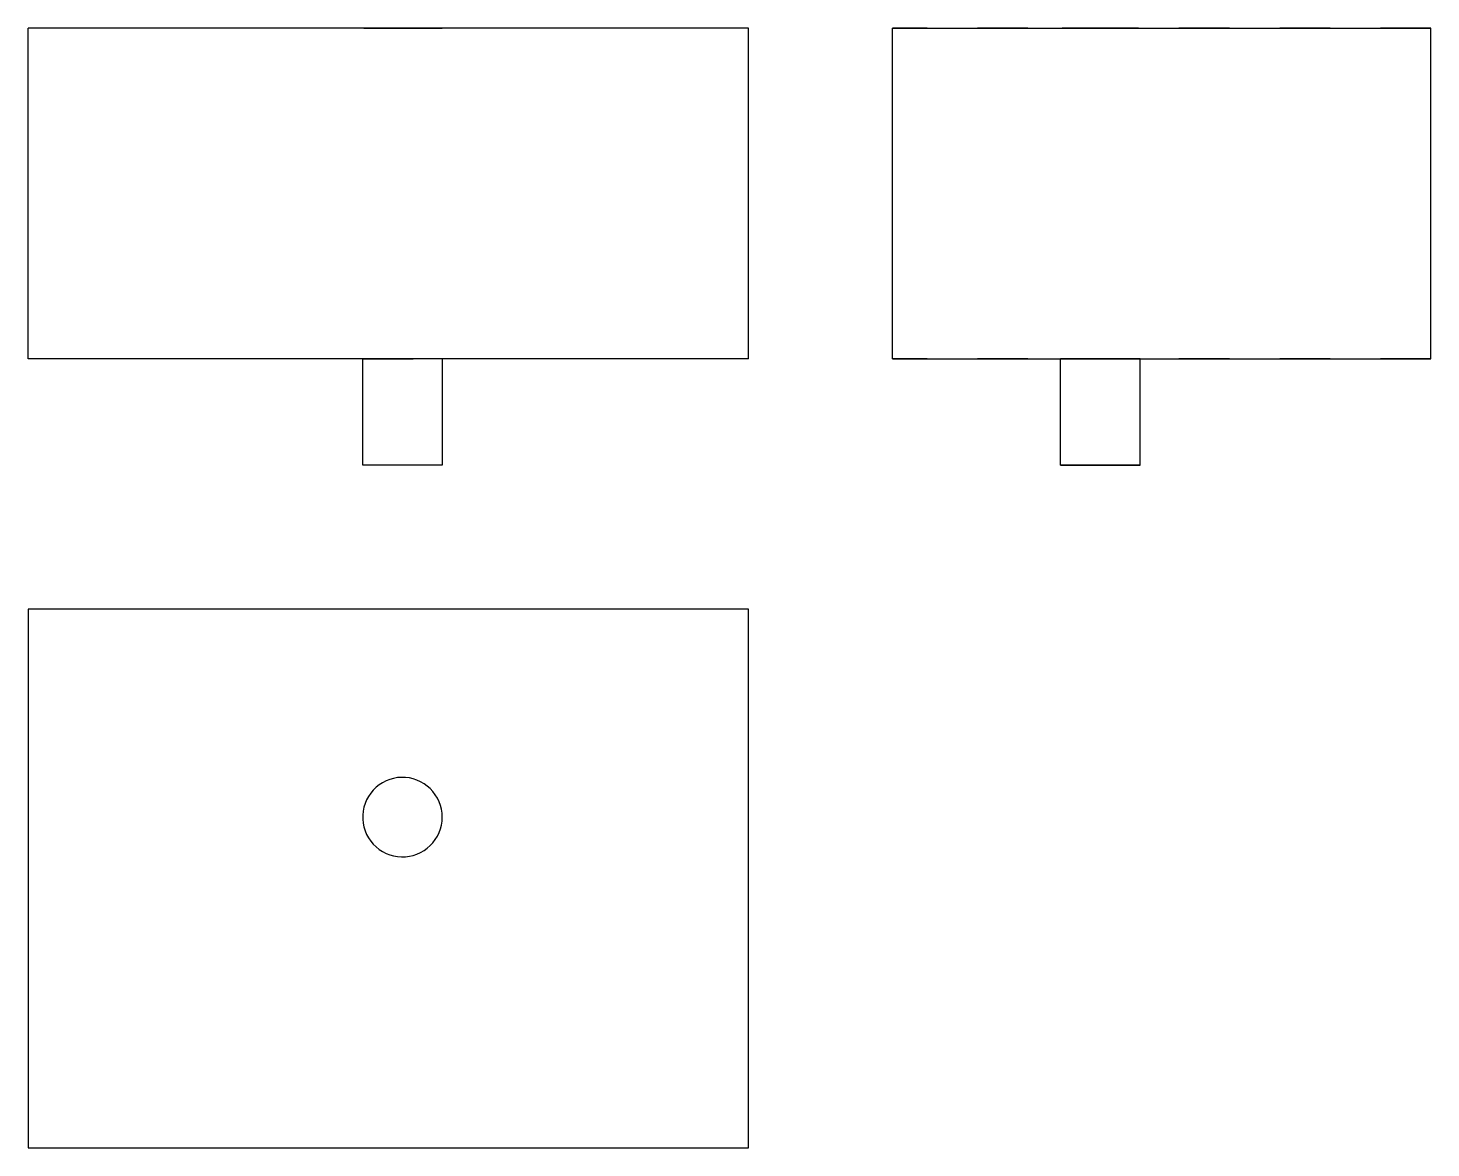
# Model space of a CAD drawing. Extents: x 0 to 2.78, y 0 to 2.22.
import ezdxf

# ---------------------------------------------------------------- set-up
doc = ezdxf.new("R2010")
doc.units = 0
doc.linetypes.add('HIDDEN', pattern=[0.071484, 0.04768, -0.023804])
for name, color, linetype in [('FRONT', 7, 'CONTINUOUS'), ('FRONT_HID', 7, 'HIDDEN'), ('LEFT', 7, 'CONTINUOUS'), ('LEFT_HID', 7, 'HIDDEN'), ('TOP', 7, 'CONTINUOUS'), ('TOP_HID', 7, 'HIDDEN')]:
    doc.layers.add(name, color=color, linetype=linetype)

msp = doc.modelspace()

# ---------------------------------------------------------------- linework, layer by layer
at = {"layer": 'FRONT'}
for p, q in [((0, 1.565378), (0, 2.221628)), ((1.429688, 2.221628), (0, 2.221628)), ((1.429688, 1.565378), (1.429688, 2.221628)), ((1.429688, 1.565378), (0, 1.565378)), ((0.664062, 1.354441), (0.664062, 1.565378)), ((0.821957, 1.565378), (0.821957, 1.354441)), ((0.821957, 1.354441), (0.664062, 1.354441))]:
    msp.add_line(p, q, dxfattribs=at)
at = {"layer": 'FRONT_HID', "linetype": 'HIDDEN'}
for p, q in [((0.671581, 2.221628), (0.666569, 2.221628)), ((0.666569, 2.221628), (0.671581, 2.221628)), ((0.676594, 2.221628), (0.671581, 2.221628)), ((0.671581, 2.221628), (0.676594, 2.221628)), ((0.681606, 2.221628), (0.676594, 2.221628)), ((0.676594, 2.221628), (0.681606, 2.221628)), ((0.686619, 2.221628), (0.681606, 2.221628)), ((0.681606, 2.221628), (0.686619, 2.221628)), ((0.691631, 2.221628), (0.686619, 2.221628)), ((0.686619, 2.221628), (0.691631, 2.221628)), ((0.696644, 2.221628), (0.691631, 2.221628)), ((0.691631, 2.221628), (0.696644, 2.221628)), ((0.701656, 2.221628), (0.696644, 2.221628)), ((0.696644, 2.221628), (0.701656, 2.221628)), ((0.706669, 2.221628), (0.701656, 2.221628)), ((0.701656, 2.221628), (0.706669, 2.221628)), ((0.711682, 2.221628), (0.706669, 2.221628)), ((0.706669, 2.221628), (0.711682, 2.221628)), ((0.716694, 2.221628), (0.711682, 2.221628)), ((0.711682, 2.221628), (0.716694, 2.221628)), ((0.721707, 2.221628), (0.716694, 2.221628)), ((0.716694, 2.221628), (0.721707, 2.221628)), ((0.726719, 2.221628), (0.721707, 2.221628)), ((0.721707, 2.221628), (0.726719, 2.221628)), ((0.731732, 2.221628), (0.726719, 2.221628)), ((0.726719, 2.221628), (0.731732, 2.221628)), ((0.736744, 2.221628), (0.731732, 2.221628)), ((0.731732, 2.221628), (0.736744, 2.221628)), ((0.741757, 2.221628), (0.736744, 2.221628)), ((0.736744, 2.221628), (0.741757, 2.221628)), ((0.746769, 2.221628), (0.741757, 2.221628)), ((0.741757, 2.221628), (0.746769, 2.221628)), ((0.751782, 2.221628), (0.746769, 2.221628)), ((0.746769, 2.221628), (0.751782, 2.221628)), ((0.756794, 2.221628), (0.751782, 2.221628)), ((0.751782, 2.221628), (0.756794, 2.221628)), ((0.761807, 2.221628), (0.756794, 2.221628)), ((0.756794, 2.221628), (0.761807, 2.221628)), ((0.766819, 2.221628), (0.761807, 2.221628)), ((0.761807, 2.221628), (0.766819, 2.221628)), ((0.771832, 2.221628), (0.766819, 2.221628)), ((0.766819, 2.221628), (0.771832, 2.221628)), ((0.776844, 2.221628), (0.771832, 2.221628)), ((0.771832, 2.221628), (0.776844, 2.221628)), ((0.781857, 2.221628), (0.776844, 2.221628)), ((0.776844, 2.221628), (0.781857, 2.221628)), ((0.78687, 2.221628), (0.781857, 2.221628)), ((0.781857, 2.221628), (0.78687, 2.221628)), ((0.791882, 2.221628), (0.78687, 2.221628)), ((0.78687, 2.221628), (0.791882, 2.221628)), ((0.796895, 2.221628), (0.791882, 2.221628)), ((0.791882, 2.221628), (0.796895, 2.221628)), ((0.801907, 2.221628), (0.796895, 2.221628)), ((0.796895, 2.221628), (0.801907, 2.221628)), ((0.80692, 2.221628), (0.801907, 2.221628)), ((0.801907, 2.221628), (0.80692, 2.221628)), ((0.811932, 2.221628), (0.80692, 2.221628)), ((0.80692, 2.221628), (0.811932, 2.221628)), ((0.816945, 2.221628), (0.811932, 2.221628)), ((0.811932, 2.221628), (0.816945, 2.221628)), ((0.821957, 2.221628), (0.816945, 2.221628)), ((0.816945, 2.221628), (0.821957, 2.221628)), ((0.821957, 1.565378), (0.664062, 1.565378)), ((0.664062, 1.565378), (0.821957, 1.565378))]:
    msp.add_line(p, q, dxfattribs=at)
at = {"layer": 'LEFT'}
for p, q in [((1.715625, 1.565378), (1.715625, 2.221628)), ((1.715625, 2.221628), (2.784128, 2.221628)), ((2.784128, 1.565378), (2.784128, 2.221628)), ((1.715625, 1.565378), (2.784128, 1.565378)), ((2.048931, 1.354441), (2.048931, 1.565378)), ((2.206826, 1.354441), (2.206826, 1.565378)), ((2.048931, 1.354441), (2.206826, 1.354441))]:
    msp.add_line(p, q, dxfattribs=at)
at = {"layer": 'LEFT_HID', "linetype": 'HIDDEN'}
for p, q in [((2.784128, 2.221628), (1.715625, 2.221628)), ((2.054575, 2.221628), (2.052132, 2.221628)), ((2.052132, 2.221628), (2.057019, 2.221628)), ((2.059462, 2.221628), (2.054575, 2.221628)), ((2.057019, 2.221628), (2.061906, 2.221628)), ((2.064349, 2.221628), (2.059462, 2.221628)), ((2.061906, 2.221628), (2.066793, 2.221628)), ((2.069236, 2.221628), (2.064349, 2.221628)), ((2.066793, 2.221628), (2.071679, 2.221628)), ((2.074123, 2.221628), (2.069236, 2.221628)), ((2.071679, 2.221628), (2.076566, 2.221628)), ((2.07901, 2.221628), (2.074123, 2.221628)), ((2.076566, 2.221628), (2.081453, 2.221628)), ((2.083897, 2.221628), (2.07901, 2.221628)), ((2.081453, 2.221628), (2.08634, 2.221628)), ((2.088783, 2.221628), (2.083897, 2.221628)), ((2.08634, 2.221628), (2.091227, 2.221628)), ((2.09367, 2.221628), (2.088783, 2.221628)), ((2.091227, 2.221628), (2.096114, 2.221628)), ((2.098557, 2.221628), (2.09367, 2.221628)), ((2.096114, 2.221628), (2.101001, 2.221628)), ((2.103444, 2.221628), (2.098557, 2.221628)), ((2.101001, 2.221628), (2.105887, 2.221628)), ((2.108331, 2.221628), (2.103444, 2.221628)), ((2.105887, 2.221628), (2.110774, 2.221628)), ((2.113218, 2.221628), (2.108331, 2.221628)), ((2.110774, 2.221628), (2.115661, 2.221628)), ((2.118105, 2.221628), (2.113218, 2.221628)), ((2.115661, 2.221628), (2.120548, 2.221628)), ((2.122991, 2.221628), (2.118105, 2.221628)), ((2.120548, 2.221628), (2.125435, 2.221628)), ((2.127878, 2.221628), (2.122991, 2.221628)), ((2.125435, 2.221628), (2.130322, 2.221628)), ((2.132765, 2.221628), (2.127878, 2.221628)), ((2.130322, 2.221628), (2.135209, 2.221628)), ((2.137652, 2.221628), (2.132765, 2.221628)), ((2.135209, 2.221628), (2.140095, 2.221628)), ((2.142539, 2.221628), (2.137652, 2.221628)), ((2.140095, 2.221628), (2.144982, 2.221628)), ((2.147426, 2.221628), (2.142539, 2.221628)), ((2.144982, 2.221628), (2.149869, 2.221628)), ((2.152313, 2.221628), (2.147426, 2.221628)), ((2.149869, 2.221628), (2.154756, 2.221628)), ((2.157199, 2.221628), (2.152313, 2.221628)), ((2.154756, 2.221628), (2.159643, 2.221628)), ((2.162086, 2.221628), (2.157199, 2.221628)), ((2.159643, 2.221628), (2.16453, 2.221628)), ((2.166973, 2.221628), (2.162086, 2.221628)), ((2.16453, 2.221628), (2.169417, 2.221628)), ((2.17186, 2.221628), (2.166973, 2.221628)), ((2.169417, 2.221628), (2.174303, 2.221628)), ((2.176747, 2.221628), (2.17186, 2.221628)), ((2.174303, 2.221628), (2.17919, 2.221628)), ((2.181634, 2.221628), (2.176747, 2.221628)), ((2.17919, 2.221628), (2.184077, 2.221628)), ((2.186521, 2.221628), (2.181634, 2.221628)), ((2.184077, 2.221628), (2.188964, 2.221628)), ((2.191407, 2.221628), (2.186521, 2.221628)), ((2.188964, 2.221628), (2.193851, 2.221628)), ((2.196294, 2.221628), (2.191407, 2.221628)), ((2.193851, 2.221628), (2.198738, 2.221628)), ((2.201181, 2.221628), (2.196294, 2.221628)), ((2.198738, 2.221628), (2.203625, 2.221628)), ((2.203625, 2.221628), (2.201181, 2.221628)), ((2.784128, 1.565378), (1.715625, 1.565378)), ((2.127878, 1.565378), (2.048931, 1.565378)), ((2.048931, 1.565378), (2.206826, 1.565378)), ((2.206826, 1.565378), (2.127878, 1.565378)), ((2.127878, 1.354441), (2.048931, 1.354441)), ((2.206826, 1.354441), (2.127878, 1.354441))]:
    msp.add_line(p, q, dxfattribs=at)
at = {"layer": 'TOP'}
for p, q in [((0, 1.068503), (0, 0)), ((1.429688, 1.068503), (0, 1.068503)), ((1.429688, 0), (1.429688, 1.068503)), ((0, 0), (1.429688, 0))]:
    msp.add_line(p, q, dxfattribs=at)
at = {"layer": 'TOP_HID', "linetype": 'HIDDEN'}
for p, q in [((0.703536, 0.72462), (0.696925, 0.72035)), ((0.703536, 0.72462), (0.696925, 0.72035)), ((0.71054, 0.728211), (0.703536, 0.72462)), ((0.71054, 0.728211), (0.703536, 0.72462)), ((0.717866, 0.731086), (0.71054, 0.728211)), ((0.717866, 0.731086), (0.71054, 0.728211)), ((0.725442, 0.733218), (0.717866, 0.731086)), ((0.725442, 0.733218), (0.717866, 0.731086)), ((0.733193, 0.734585), (0.725442, 0.733218)), ((0.733193, 0.734585), (0.725442, 0.733218)), ((0.741042, 0.735173), (0.733193, 0.734585)), ((0.741042, 0.735173), (0.733193, 0.734585)), ((0.74891, 0.734977), (0.741042, 0.735173)), ((0.74891, 0.734977), (0.741042, 0.735173)), ((0.756719, 0.733998), (0.74891, 0.734977)), ((0.756719, 0.733998), (0.74891, 0.734977)), ((0.764392, 0.732247), (0.756719, 0.733998)), ((0.764392, 0.732247), (0.756719, 0.733998)), ((0.771853, 0.72974), (0.764392, 0.732247)), ((0.771853, 0.72974), (0.764392, 0.732247)), ((0.779026, 0.726503), (0.771853, 0.72974)), ((0.779026, 0.726503), (0.771853, 0.72974)), ((0.785842, 0.722568), (0.779026, 0.726503)), ((0.785842, 0.722568), (0.779026, 0.726503)), ((0.675645, 0.697416), (0.671881, 0.690504)), ((0.675645, 0.697416), (0.671881, 0.690504)), ((0.680078, 0.703919), (0.675645, 0.697416)), ((0.680078, 0.703919), (0.675645, 0.697416)), ((0.685137, 0.709948), (0.680078, 0.703919)), ((0.685137, 0.709948), (0.680078, 0.703919)), ((0.690772, 0.715443), (0.685137, 0.709948)), ((0.690772, 0.715443), (0.685137, 0.709948)), ((0.696925, 0.72035), (0.690772, 0.715443)), ((0.696925, 0.72035), (0.690772, 0.715443)), ((0.792233, 0.717974), (0.785842, 0.722568)), ((0.792233, 0.717974), (0.785842, 0.722568)), ((0.798134, 0.712766), (0.792233, 0.717974)), ((0.798134, 0.712766), (0.792233, 0.717974)), ((0.803487, 0.706996), (0.798134, 0.712766)), ((0.803487, 0.706996), (0.798134, 0.712766)), ((0.808239, 0.700723), (0.803487, 0.706996)), ((0.808239, 0.700723), (0.803487, 0.706996)), ((0.812343, 0.694007), (0.808239, 0.700723)), ((0.812343, 0.694007), (0.808239, 0.700723)), ((0.666504, 0.675731), (0.664944, 0.668016)), ((0.666504, 0.675731), (0.664944, 0.668016)), ((0.668824, 0.683252), (0.666504, 0.675731)), ((0.668824, 0.683252), (0.666504, 0.675731)), ((0.671881, 0.690504), (0.668824, 0.683252)), ((0.671881, 0.690504), (0.668824, 0.683252)), ((0.815758, 0.686916), (0.812343, 0.694007)), ((0.815758, 0.686916), (0.812343, 0.694007)), ((0.81845, 0.67952), (0.815758, 0.686916)), ((0.81845, 0.67952), (0.815758, 0.686916)), ((0.820392, 0.671893), (0.81845, 0.67952)), ((0.820392, 0.671893), (0.81845, 0.67952)), ((0.821565, 0.664111), (0.820392, 0.671893)), ((0.821565, 0.664111), (0.820392, 0.671893)), ((0.664944, 0.668016), (0.664161, 0.660185)), ((0.664944, 0.668016), (0.664161, 0.660185)), ((0.664161, 0.660185), (0.664161, 0.652315)), ((0.664161, 0.660185), (0.664161, 0.652315)), ((0.664161, 0.652315), (0.664944, 0.644484)), ((0.664161, 0.652315), (0.664944, 0.644484)), ((0.664944, 0.644484), (0.666504, 0.636769)), ((0.664944, 0.644484), (0.666504, 0.636769)), ((0.81845, 0.63298), (0.820392, 0.640607)), ((0.81845, 0.63298), (0.820392, 0.640607)), ((0.820392, 0.640607), (0.821565, 0.648389)), ((0.820392, 0.640607), (0.821565, 0.648389)), ((0.821957, 0.65625), (0.821565, 0.664111)), ((0.821957, 0.65625), (0.821565, 0.664111)), ((0.821565, 0.648389), (0.821957, 0.65625)), ((0.821565, 0.648389), (0.821957, 0.65625)), ((0.666504, 0.636769), (0.668824, 0.629248)), ((0.666504, 0.636769), (0.668824, 0.629248)), ((0.668824, 0.629248), (0.671881, 0.621996)), ((0.668824, 0.629248), (0.671881, 0.621996)), ((0.671881, 0.621996), (0.675645, 0.615084)), ((0.671881, 0.621996), (0.675645, 0.615084)), ((0.675645, 0.615084), (0.680078, 0.608581)), ((0.675645, 0.615084), (0.680078, 0.608581)), ((0.808239, 0.611777), (0.812343, 0.618493)), ((0.808239, 0.611777), (0.812343, 0.618493)), ((0.812343, 0.618493), (0.815758, 0.625584)), ((0.812343, 0.618493), (0.815758, 0.625584)), ((0.815758, 0.625584), (0.81845, 0.63298)), ((0.815758, 0.625584), (0.81845, 0.63298)), ((0.680078, 0.608581), (0.685137, 0.602552)), ((0.680078, 0.608581), (0.685137, 0.602552)), ((0.685137, 0.602552), (0.690772, 0.597057)), ((0.685137, 0.602552), (0.690772, 0.597057)), ((0.690772, 0.597057), (0.696925, 0.59215)), ((0.690772, 0.597057), (0.696925, 0.59215)), ((0.696925, 0.59215), (0.703536, 0.58788)), ((0.696925, 0.59215), (0.703536, 0.58788)), ((0.703536, 0.58788), (0.71054, 0.584289)), ((0.703536, 0.58788), (0.71054, 0.584289)), ((0.771853, 0.58276), (0.779026, 0.585997)), ((0.771853, 0.58276), (0.779026, 0.585997)), ((0.779026, 0.585997), (0.785842, 0.589932)), ((0.779026, 0.585997), (0.785842, 0.589932)), ((0.785842, 0.589932), (0.792233, 0.594526)), ((0.785842, 0.589932), (0.792233, 0.594526)), ((0.792233, 0.594526), (0.798134, 0.599734)), ((0.792233, 0.594526), (0.798134, 0.599734)), ((0.798134, 0.599734), (0.803487, 0.605504)), ((0.798134, 0.599734), (0.803487, 0.605504)), ((0.803487, 0.605504), (0.808239, 0.611777)), ((0.803487, 0.605504), (0.808239, 0.611777)), ((0.71054, 0.584289), (0.717866, 0.581414)), ((0.71054, 0.584289), (0.717866, 0.581414)), ((0.717866, 0.581414), (0.725442, 0.579282)), ((0.717866, 0.581414), (0.725442, 0.579282)), ((0.725442, 0.579282), (0.733193, 0.577915)), ((0.725442, 0.579282), (0.733193, 0.577915)), ((0.733193, 0.577915), (0.741042, 0.577327)), ((0.733193, 0.577915), (0.741042, 0.577327)), ((0.741042, 0.577327), (0.74891, 0.577523)), ((0.741042, 0.577327), (0.74891, 0.577523)), ((0.74891, 0.577523), (0.756719, 0.578502)), ((0.74891, 0.577523), (0.756719, 0.578502)), ((0.756719, 0.578502), (0.764392, 0.580253)), ((0.756719, 0.578502), (0.764392, 0.580253)), ((0.764392, 0.580253), (0.771853, 0.58276)), ((0.764392, 0.580253), (0.771853, 0.58276))]:
    msp.add_line(p, q, dxfattribs=at)

doc.saveas('drawing.dxf')
